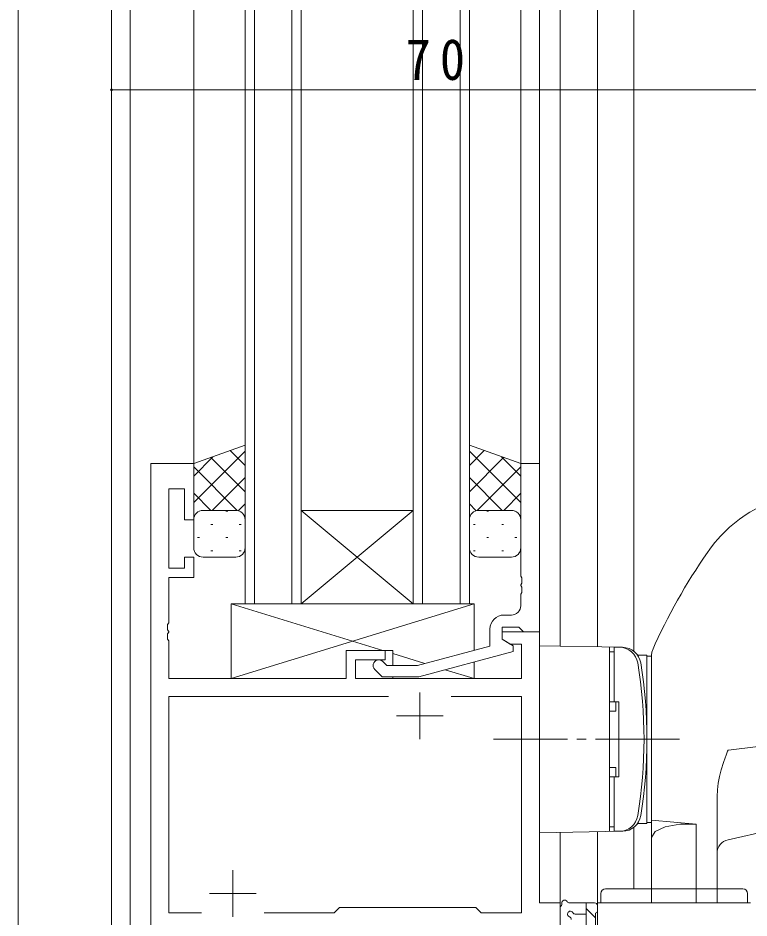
# Model space of a CAD drawing. Units: millimetres on the paper. Extents: x -420 to 373, y -297 to 267.
# Drawn here: x -417.7 to -339.5, y -189.2 to -92.9 of the extents above; entities that cross this region are included whole.
import ezdxf

# ---------------------------------------------------------------- set-up
doc = ezdxf.new("R2010")
doc.units = ezdxf.units.MM
doc.linetypes.add('CHAIN2', pattern=[12, 9, -1, 1, -1])
for name, color, linetype, lineweight in [('0-1_YKK_ZWAK', 7, 'Continuous', 9), ('0-3_YKK_11', 7, 'Continuous', 9), ('0-4_YKK_12', 2, 'Continuous', 9), ('0-7_YKK_13', 4, 'Continuous', 9), ('0-8_YKK_D', 6, 'Continuous', 9)]:
    doc.layers.add(name, color=color, linetype=linetype, lineweight=lineweight)
doc.styles.add('ＭＳ ゴシック', font='')
doc.styles.get('ＭＳ ゴシック').set_extended_font_data('MS Gothic')

msp = doc.modelspace()

# ---------------------------------------------------------------- linework, layer by layer
at = {"layer": '0-1_YKK_ZWAK'}
msp.add_line((-417.7, -260.6), (-417.7, 264.4), dxfattribs=at)
at = {"layer": '0-3_YKK_11'}
for p, q in [((-398.9, -140.6), (-403.5, -140.6)), ((-403.5, -140.6), (-403.5, -215.6)), ((-398.9, -146.6), (-398.9, -140.6)), ((-363.9, -140.6), (-363.9, -152.642)), ((-361.9, -140.6), (-363.9, -140.6)), ((-361.9, -158.6), (-361.9, -140.6)), ((-401.57, -143.3), (-399.9, -143.3)), ((-401.57, -151.8), (-401.57, -143.3)), ((-399.9, -143.3), (-399.9, -146.6)), ((-399.9, -146.6), (-398.9, -146.6)), ((-399.9, -150.6), (-399.9, -151.8)), ((-398.9, -150.6), (-399.9, -150.6)), ((-398.9, -152.8), (-398.9, -150.6)), ((-399.9, -151.8), (-401.57, -151.8)), ((-401.57, -152.8), (-398.9, -152.8)), ((-401.57, -157.642), (-401.57, -152.8)), ((-363.9, -152.642), (-363.78, -152.825)), ((-363.78, -152.825), (-363.78, -153.375)), ((-363.78, -153.375), (-363.9, -153.558)), ((-363.9, -153.558), (-363.9, -153.642)), ((-363.9, -153.642), (-363.78, -153.825)), ((-363.78, -153.825), (-363.78, -154.375)), ((-363.78, -154.375), (-363.9, -154.558)), ((-363.9, -154.558), (-363.9, -155.8)), ((-364.9, -156.8), (-365.7, -156.8)), ((-401.69, -157.825), (-401.57, -157.642)), ((-401.69, -158.375), (-401.69, -157.825)), ((-401.57, -158.558), (-401.69, -158.375)), ((-401.69, -158.825), (-401.57, -158.642)), ((-401.69, -159.375), (-401.69, -158.825)), ((-401.57, -158.642), (-401.57, -158.558)), ((-367.2, -158.3), (-367.2, -160.12)), ((-365.9, -158.1), (-364.1, -158.1)), ((-365.9, -159.4), (-365.9, -158.1)), ((-365.9, -158.6), (-365.9, -159.4)), ((-361.9, -158.6), (-365.9, -158.6)), ((-364.1, -158.1), (-363.9, -158.3)), ((-363.9, -158.3), (-363.6, -158.6)), ((-363.6, -158.6), (-361.9, -158.6)), ((-361.9, -187.6), (-361.9, -158.6)), ((-401.57, -159.558), (-401.69, -159.375)), ((-401.57, -163.6), (-401.57, -159.558)), ((-365.9, -159.4), (-365.034, -159.9)), ((-364.7, -160.093), (-365.9, -159.4)), ((-382.6, -160.6), (-382.6, -163.6)), ((-378.4, -160.6), (-382.6, -160.6)), ((-378.4, -161.6), (-378.4, -160.6)), ((-367.2, -160.12), (-374.961, -162.2)), ((-374.803, -163.4), (-364.7, -160.693)), ((-365.034, -159.9), (-363.83, -159.9)), ((-364.7, -160.693), (-364.7, -160.093)), ((-363.83, -159.9), (-363.83, -163.6)), ((-381.6, -161.6), (-378.4, -161.6)), ((-381.6, -163.6), (-381.6, -161.6)), ((-378.251, -162.2), (-378.676, -161.776)), ((-379.524, -162.624), (-378.749, -163.4)), ((-374.961, -162.2), (-378.251, -162.2)), ((-382.6, -163.6), (-401.57, -163.6)), ((-363.83, -163.6), (-381.6, -163.6)), ((-378.749, -163.4), (-374.803, -163.4)), ((-378.05, -165.53), (-401.57, -165.53)), ((-401.57, -165.53), (-401.57, -188.67)), ((-378.05, -165.53), (-401.57, -165.53)), ((-374.7, -165.1), (-374.7, -170.1)), ((-363.83, -165.53), (-371.35, -165.53)), ((-363.83, -188.67), (-363.83, -165.53)), ((-377.2, -167.6), (-372.2, -167.6)), ((-394.7, -184.1), (-394.7, -189.1)), ((-397.2, -186.6), (-392.2, -186.6)), ((-359.7, -187.6), (-361.9, -187.6)), ((-359.7, -192.6), (-359.7, -187.6)), ((-355.7, -187.6), (-355.7, -190.4)), ((-339.33, -187.6), (-355.7, -187.6)), ((-401.57, -188.67), (-398.05, -188.67)), ((-391.35, -188.67), (-383.87, -188.67)), ((-383.87, -188.67), (-383.3, -188.1)), ((-383.3, -188.1), (-368.7, -188.1)), ((-368.7, -188.1), (-368.13, -188.67)), ((-368.13, -188.67), (-363.83, -188.67))]:
    msp.add_line(p, q, dxfattribs=at)
for centre, radius, start, end in [((-364.9, -155.8), 1, 270, 359.99998), ((-365.7, -158.3), 1.5, 90, 179.99998), ((-379.1, -162.2), 0.6, 44.99998, 225)]:
    msp.add_arc(centre, radius, start, end, dxfattribs=at)
at = {"layer": '0-4_YKK_12'}
for p, q in [((-407.7, -12.1), (-407.7, -240.6)), ((-405.7, -12.1), (-405.7, -215.6)), ((-398.9, -140.6), (-398.9, -12.1)), ((-393.4, -155.6), (-393.4, -12.1)), ((-392.4, -12.1), (-392.4, -155.6)), ((-388.4, -155.6), (-388.4, -12.1)), ((-387.4, -12.1), (-387.4, -155.6)), ((-375.4, -155.6), (-375.4, -12.1)), ((-374.4, -12.1), (-374.4, -155.6)), ((-370.4, -155.6), (-370.4, -12.1)), ((-369.4, -12.1), (-369.4, -155.6)), ((-363.9, -140.6), (-363.9, -12.1)), ((-361.9, -140.9), (-361.9, -12.1)), ((-359.7, -160.138), (-359.7, -12.1)), ((-355.7, -12.1), (-355.7, -160.208)), ((-351.8, -12.1), (-351.8, -160.687)), ((-398.9, -140.6), (-403.5, -140.6)), ((-403.5, -215.6), (-403.5, -140.6)), ((-375.4, -155.6), (-387.4, -145.599)), ((-387.4, -155.6), (-375.4, -145.599)), ((-387.4, -145.599), (-375.4, -145.599)), ((-387.4, -155.6), (-393.4, -155.6)), ((-387.4, -155.6), (-375.4, -155.6)), ((-369.4, -155.6), (-375.4, -155.6)), ((-362.2, -158.6), (-361.9, -158.6)), ((-361.9, -158.6), (-361.9, -187.598)), ((-359.7, -192.6), (-359.7, -180.062)), ((-355.7, -179.992), (-355.7, -187.6)), ((-351.8, -179.513), (-351.8, -186.1)), ((-361.9, -187.598), (-359.7, -187.598)), ((-351.8, -187.6), (-355.7, -187.6))]:
    msp.add_line(p, q, dxfattribs=at)
at = {"layer": '0-7_YKK_13'}
for p, q in [((-393.4, -138.636), (-398.9, -140.6)), ((-393.4, -146.6), (-393.4, -138.636)), ((-369.4, -138.636), (-363.9, -140.6)), ((-369.4, -146.6), (-369.4, -138.636)), ((-393.4, -139.252), (-398.9, -144.752)), ((-394.983, -139.201), (-393.4, -140.784)), ((-367.817, -139.201), (-369.4, -140.784)), ((-369.4, -139.252), (-363.9, -144.752)), ((-396.84, -139.864), (-398.9, -141.924)), ((-398.9, -140.6), (-398.9, -146.6)), ((-397.067, -139.945), (-393.4, -143.613)), ((-365.733, -139.945), (-369.4, -143.613)), ((-365.96, -139.864), (-363.9, -141.924)), ((-363.9, -140.6), (-363.9, -146.6)), ((-398.9, -140.941), (-394.241, -145.6)), ((-363.9, -140.941), (-368.559, -145.6)), ((-393.4, -142.081), (-396.919, -145.6)), ((-369.4, -142.081), (-365.881, -145.6)), ((-398.9, -143.77), (-397.07, -145.6)), ((-363.9, -143.77), (-365.73, -145.6)), ((-393.4, -144.909), (-394.091, -145.6)), ((-369.4, -144.909), (-368.709, -145.6)), ((-398.315, -145.69), (-398.28, -145.69)), ((-397.9, -145.6), (-394.4, -145.6)), ((-395.45, -145.69), (-395.25, -145.69)), ((-364.9, -145.6), (-368.4, -145.6)), ((-367.35, -145.69), (-367.55, -145.69)), ((-364.485, -145.69), (-364.52, -145.69)), ((-398.9, -146.598), (-398.9, -146.598)), ((-398.9, -149.6), (-398.9, -146.6)), ((-397.065, -147.105), (-396.865, -147.105)), ((-394.035, -147.105), (-393.835, -147.105)), ((-393.4, -146.6), (-393.4, -149.6)), ((-369.4, -146.6), (-369.4, -149.6)), ((-368.765, -147.105), (-368.965, -147.105)), ((-365.735, -147.105), (-365.935, -147.105)), ((-363.9, -146.598), (-363.9, -146.598)), ((-363.9, -149.6), (-363.9, -146.6)), ((-398.48, -148.52), (-398.28, -148.52)), ((-395.45, -148.52), (-395.25, -148.52)), ((-367.35, -148.52), (-367.55, -148.52)), ((-364.32, -148.52), (-364.52, -148.52)), ((-397.065, -149.935), (-396.865, -149.935)), ((-394.035, -149.935), (-393.835, -149.935)), ((-368.765, -149.935), (-368.965, -149.935)), ((-365.735, -149.935), (-365.935, -149.935)), ((-394.399, -150.6), (-397.9, -150.6)), ((-368.401, -150.6), (-364.9, -150.6)), ((-368.9, -155.6), (-394.9, -163.6)), ((-394.9, -155.6), (-378.65, -160.6)), ((-394.9, -155.6), (-394.9, -163.6)), ((-368.9, -155.6), (-394.9, -155.6)), ((-369.5, -155.6), (-393.5, -155.6)), ((-368.9, -160.575), (-368.9, -155.6)), ((-382.6, -160.6), (-377.6, -160.6)), ((-382.6, -163.6), (-382.6, -160.6)), ((-377.6, -160.6), (-377.6, -162.2)), ((-361.9, -160.1), (-353.007, -160.255)), ((-354.4, -179.952), (-354.4, -160.248)), ((-354.4, -160.75), (-354.4, -166.1)), ((-353.9, -160.75), (-354.4, -160.75)), ((-353.9, -160.252), (-353.351, -160.252)), ((-353.9, -160.252), (-353.9, -166.1)), ((-377.6, -160.923), (-374.154, -161.983)), ((-351.301, -161.084), (-350.4, -161.1)), ((-350.4, -161.1), (-350.4, -179.1)), ((-350.4, -161.2), (-350.4, -179)), ((-349.9, -161.2), (-350.4, -161.2)), ((-349.9, -187.6), (-349.9, -160.987)), ((-371.996, -162.647), (-368.9, -163.6)), ((-368.9, -163.6), (-368.9, -161.818)), ((-394.9, -163.6), (-382.6, -163.6)), ((-377.6, -163.4), (-377.6, -163.6)), ((-377.6, -163.6), (-368.9, -163.6)), ((-354.4, -166.1), (-353.4, -166.1)), ((-353.72, -167.1), (-353.72, -166.1)), ((-353.4, -174.1), (-353.4, -166.1)), ((-353.72, -167.1), (-354.4, -167.1)), ((-341.802, -171.46), (-341.769, -171.382)), ((-341.769, -171.382), (-341.745, -171.333)), ((-341.745, -171.333), (-341.728, -171.303)), ((-341.728, -171.303), (-341.708, -171.277)), ((-341.708, -171.277), (-341.699, -171.27)), ((-341.699, -171.27), (-341.689, -171.266)), ((-341.689, -171.266), (-338.512, -170.853)), ((-342.211, -172.591), (-342.042, -172.097)), ((-342.042, -172.097), (-341.928, -171.783)), ((-341.928, -171.783), (-341.852, -171.584)), ((-341.852, -171.584), (-341.802, -171.46)), ((-353.72, -173.1), (-354.4, -173.1)), ((-353.72, -174.1), (-353.72, -173.1)), ((-342.629, -174.071), (-342.444, -173.353)), ((-342.444, -173.353), (-342.211, -172.591)), ((-354.4, -174.1), (-354.4, -179.45)), ((-354.4, -174.1), (-353.4, -174.1)), ((-353.9, -174.1), (-353.9, -179.948)), ((-342.773, -174.795), (-342.629, -174.071)), ((-342.866, -175.516), (-342.773, -174.795)), ((-342.9, -176.237), (-342.866, -175.516)), ((-342.9, -187.6), (-342.9, -176.237)), ((-351.301, -179.116), (-350.4, -179.1)), ((-350.4, -179), (-349.9, -179)), ((-345.137, -179.171), (-349.9, -178.754)), ((-353.9, -179.45), (-354.4, -179.45)), ((-353.9, -179.948), (-353.351, -179.948)), ((-345.137, -187.6), (-345.137, -179.171)), ((-341.722, -180.841), (-336.902, -179.78)), ((-355.33, -187.6), (-355.33, -186.6)), ((-354.83, -186.1), (-340.13, -186.1)), ((-339.63, -186.6), (-339.63, -187.6)), ((-356, -187.6), (-358.68, -187.6)), ((-356.9, -187.6), (-356.9, -195.2)), ((-355.33, -187.6), (-339.63, -187.6)), ((-359.7, -193.328), (-359.7, -188.166)), ((-355.9, -189.217), (-356.9, -188.217)), ((-355.9, -190.7), (-355.9, -188.7)), ((-355.7, -188.5), (-355.7, -187.9)), ((-358.08, -188.8), (-356.9, -188.8))]:
    msp.add_line(p, q, dxfattribs=at)
at = {"layer": '0-7_YKK_13', "linetype": 'CHAIN2'}
msp.add_line((-346.9, -170.1), (-366.83, -170.1), dxfattribs=at)
msp.add_line((-346.9, -170.1), (-366.83, -170.1), dxfattribs=at)
at = {"layer": '0-7_YKK_13'}
for points in [[(-361.9, -160.1), (-361.9, -180.1), (-353.007, -179.945)], [(-345.137, -179.171), (-346.885, -179.189), (-348.444, -179.477), (-349.518, -179.979), (-349.9, -180.6)]]:
    msp.add_lwpolyline(points, dxfattribs=at)
for centre, radius, start, end in [((-331.589, -158.617), 15, 117.86452, 145.4135), ((-397.9, -146.6), 1, 89.99976, 179.99976), ((-394.4, -146.6), 1, 359.99976, 89.99976), ((-368.4, -146.6), 1, 90.00009, 180.00009), ((-364.9, -146.6), 1, 0.00009, 90.00009), ((-397.9, -149.6), 1, 179.99976, 269.99976), ((-394.4, -149.6), 1, 269.99976, 359.99976), ((-368.4, -149.6), 1, 180.00009, 270.00009), ((-364.9, -149.6), 1, 270.00009, 0.00009), ((-290.425, -187), 65, 145.4135, 156.01733), ((-353.351, -162.252), 2, 9.31215, 90), ((-353.042, -162.255), 2, 9.30872, 88.99998), ((-348.9, -160.987), 1, 156.01733, 180), ((-351.297, -160.834), 0.25, 219.15251, 269), ((-401.212, -170.1), 50.5, 350.68784, 9.31215), ((-400.903, -170.1), 50.5, 350.69127, 9.30872), ((-353.351, -177.948), 2, 270, 350.68784), ((-353.042, -177.945), 2, 271, 350.69127), ((-351.297, -179.366), 0.25, 90.99998, 140.84747), ((-341.4, -182.306), 1.5, 102.40741, 180), ((-354.83, -186.6), 0.5, 90, 180), ((-340.13, -186.6), 0.5, 0, 90), ((-359.79, -187.71), 0.3, 310.52878, 10.52878), ((-359.2, -187.6), 0.3, 30, 190.52878), ((-358.68, -187.3), 0.3, 210, 270), ((-356, -187.9), 0.3, 0, 90), ((-359.4, -188.166), 0.3, 130.52878, 180), ((-358.6, -188.8), 0.3, 30, 250.81024), ((-358.08, -188.5), 0.3, 210, 270), ((-355.9, -188.5), 0.2, 270, 0), ((-358.797, -189.367), 0.3, 359.95976, 70.81024)]:
    msp.add_arc(centre, radius, start, end, dxfattribs=at)
at = {"layer": '0-8_YKK_D'}
for p, q in [((-407.7, -136.169), (-407.7, -99.6)), ((-407.7, -100.6), (-337.7, -100.6))]:
    msp.add_line(p, q, dxfattribs=at)
for start, end in [(0, 180), (180, 0)]:
    msp.add_arc((-407.7, -100.6), 0.106, start, end, dxfattribs=at)

# ---------------------------------------------------------------- texts
at = {"layer": '0-8_YKK_D', "color": 3, "insert": (-376.22, -99.6), "char_height": 4.399, "attachment_point": 7, "style": 'ＭＳ ゴシック'}
msp.add_mtext('\\T1.36;\\W0.9;70', dxfattribs=at)

doc.saveas('drawing.dxf')
